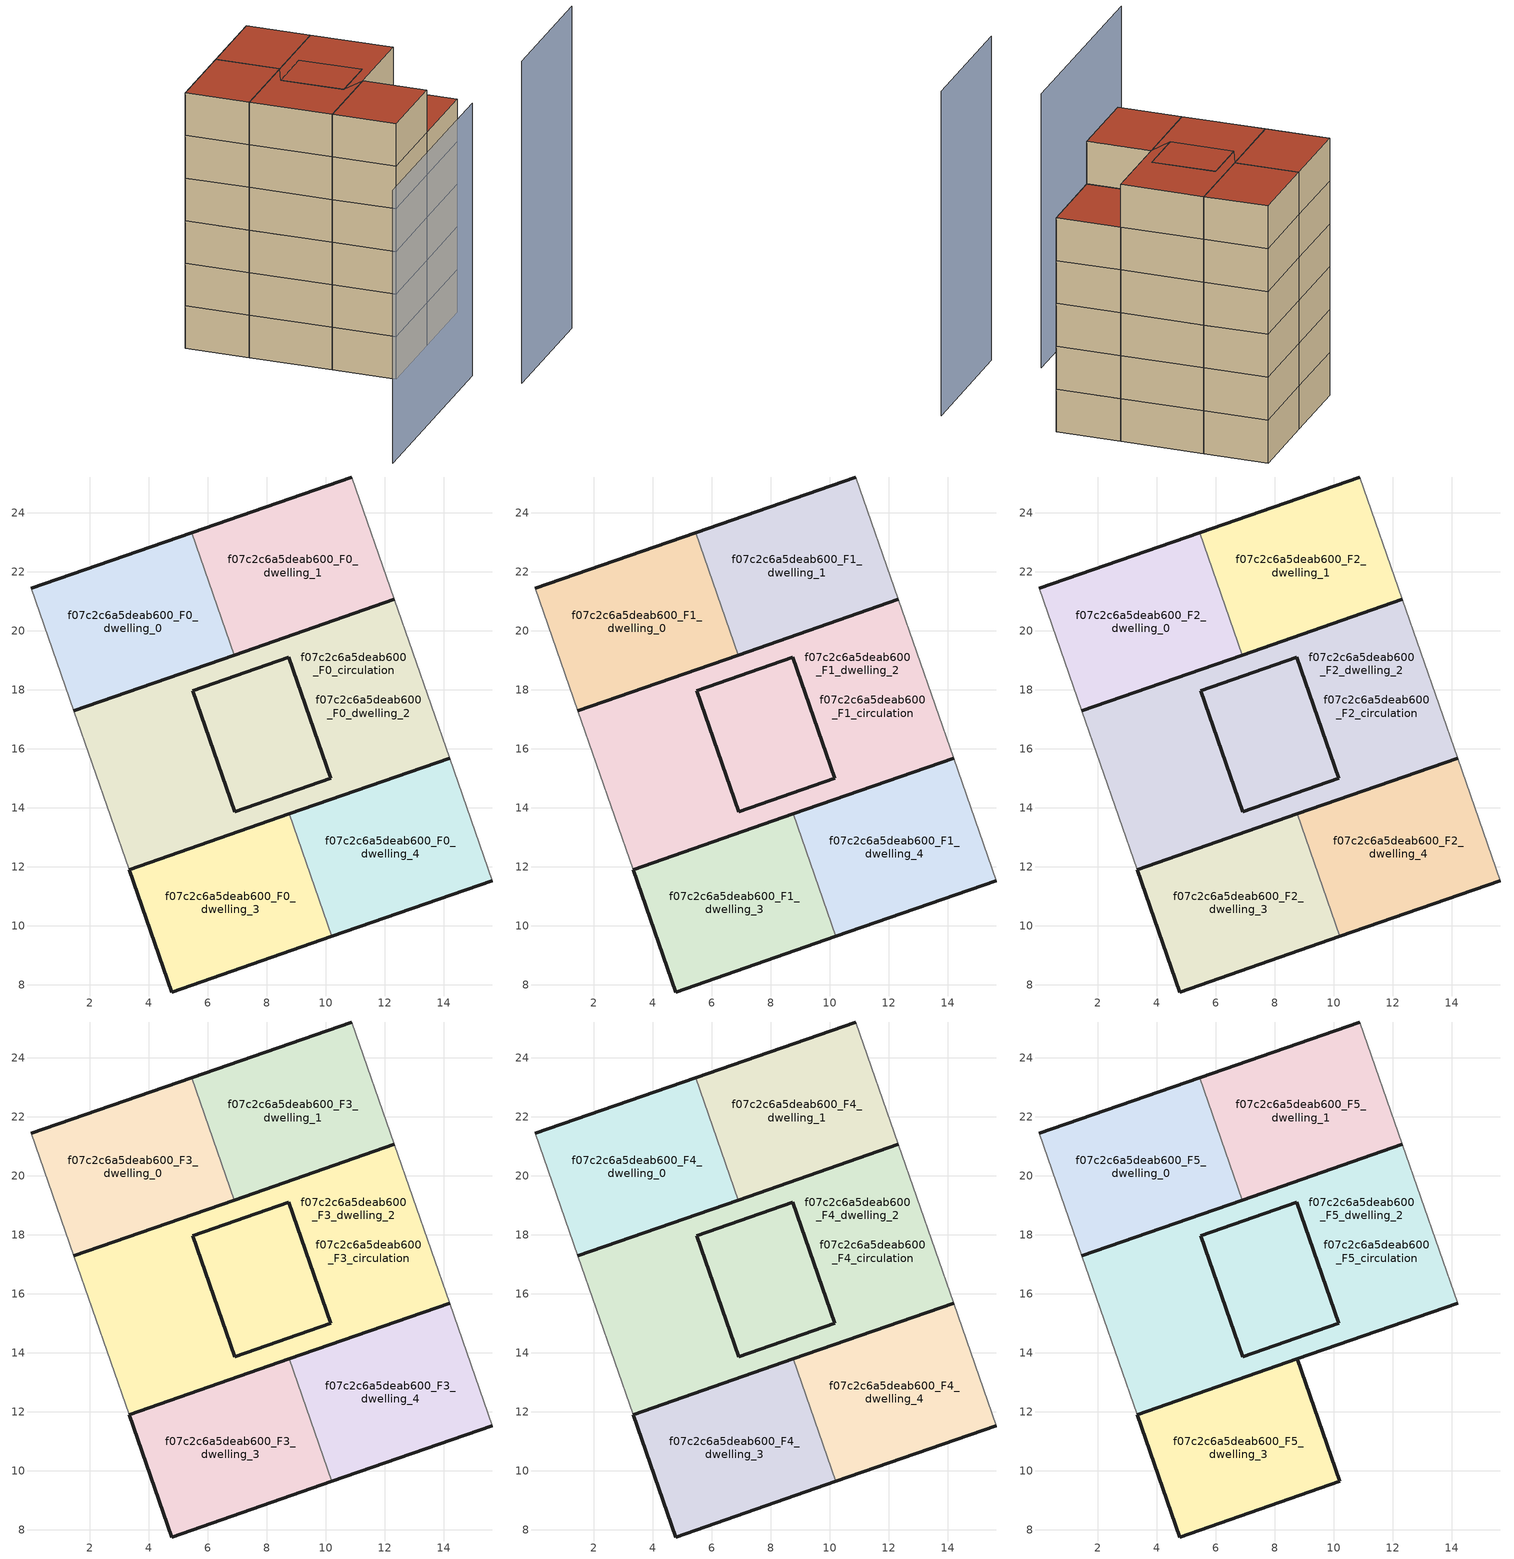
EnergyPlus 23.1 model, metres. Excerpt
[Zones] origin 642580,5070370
f07c2c6a5deab600_F0_dwelling_0
 floor ground (EU_floor_Construction): 5.45,23.32 6.9,19.17 1.47,17.29 0.03,21.44 z0
 wall outside (EU_wall_Construction): 1.47,17.29 6.9,19.17 / 5.45,23.32 0.03,21.44 z0:3
 wall adiabatic (EU_wall_Construction): 0.03,21.44 1.47,17.29 z0:3
 wall to f07c2c6a5deab600_F0_dwelling_1 (EU_wall_Construction): 6.9,19.17 5.45,23.32 z0:3
f07c2c6a5deab600_F0_dwelling_1
 floor ground (EU_floor_Construction): 10.88,25.21 12.32,21.06 6.9,19.17 5.45,23.32 z0
 wall outside (EU_wall_Construction): 10.88,25.21 5.45,23.32 / 6.9,19.17 12.32,21.06 z0:3
 wall adiabatic (EU_wall_Construction): 12.32,21.06 10.88,25.21 z0:3
f07c2c6a5deab600_F0_dwelling_2
 floor ground (EU_floor_Construction): 8.75,19.1 10.17,15 6.92,13.87 5.49,17.97 z0; 6.9,19.17 5.49,17.97 6.92,13.87 8.76,13.8 3.34,11.91 1.47,17.29 z0; 12.32,21.06 14.19,15.68 8.76,13.8 6.92,13.87 10.17,15 8.75,19.1 5.49,17.97 6.9,19.17 z0
 wall outside (EU_wall_Construction): 3.34,11.91 8.76,13.8 14.19,15.68 / 12.32,21.06 6.9,19.17 1.47,17.29 z0:3
 wall adiabatic (EU_wall_Construction): 1.47,17.29 3.34,11.91 / 14.19,15.68 12.32,21.06 z0:3
f07c2c6a5deab600_F0_dwelling_3
 floor ground (EU_floor_Construction): 8.76,13.8 10.21,9.65 4.78,7.76 3.34,11.91 z0
 wall outside (EU_wall_Construction): 8.76,13.8 3.34,11.91 4.78,7.76 10.21,9.65 z0:3
 wall to f07c2c6a5deab600_F0_dwelling_4 (EU_wall_Construction): 10.21,9.65 8.76,13.8 z0:3
f07c2c6a5deab600_F0_dwelling_4
 floor ground (EU_floor_Construction): 14.19,15.68 15.63,11.53 10.21,9.65 8.76,13.8 z0
 wall outside (EU_wall_Construction): 10.21,9.65 15.63,11.53 / 14.19,15.68 8.76,13.8 z0:3
 wall adiabatic (EU_wall_Construction): 15.63,11.53 14.19,15.68 z0:3
f07c2c6a5deab600_F0_circulation
 floor ground (EU_floor_Construction): 8.75,19.1 10.17,15 6.92,13.87 5.49,17.97 z0; 6.9,19.17 5.49,17.97 6.92,13.87 8.76,13.8 3.34,11.91 1.47,17.29 z0; 12.32,21.06 14.19,15.68 8.76,13.8 6.92,13.87 10.17,15 8.75,19.1 5.49,17.97 6.9,19.17 z0
 wall outside (EU_wall_Construction): 6.92,13.87 10.17,15 8.75,19.1 5.49,17.97 6.92,13.87 z0:3
f07c2c6a5deab600_F1_dwelling_0
 floor to f07c2c6a5deab600_F0_dwelling_0 (EU_floor_Construction): 5.45,23.32 6.9,19.17 1.47,17.29 0.03,21.44 z3
 wall outside (EU_wall_Construction): 1.47,17.29 6.9,19.17 / 5.45,23.32 0.03,21.44 z3:6
 wall adiabatic (EU_wall_Construction): 0.03,21.44 1.47,17.29 z3:6
 wall to f07c2c6a5deab600_F1_dwelling_1 (EU_wall_Construction): 6.9,19.17 5.45,23.32 z3:6
f07c2c6a5deab600_F1_dwelling_1
 floor to f07c2c6a5deab600_F0_dwelling_1 (EU_floor_Construction): 10.88,25.21 12.32,21.06 6.9,19.17 5.45,23.32 z3
 wall outside (EU_wall_Construction): 10.88,25.21 5.45,23.32 / 6.9,19.17 12.32,21.06 z3:6
 wall adiabatic (EU_wall_Construction): 12.32,21.06 10.88,25.21 z3:6
f07c2c6a5deab600_F1_dwelling_2
 floor outside (EU_floor_Construction): 6.9,19.17 5.49,17.97 6.92,13.87 8.76,13.8 3.34,11.91 1.47,17.29 z3; 12.32,21.06 14.19,15.68 8.76,13.8 6.92,13.87 10.17,15 8.75,19.1 5.49,17.97 6.9,19.17 z3; 8.75,19.1 10.17,15 6.92,13.87 5.49,17.97 z3
 wall outside (EU_wall_Construction): 3.34,11.91 8.76,13.8 14.19,15.68 / 12.32,21.06 6.9,19.17 1.47,17.29 z3:6
 wall adiabatic (EU_wall_Construction): 1.47,17.29 3.34,11.91 / 14.19,15.68 12.32,21.06 z3:6
f07c2c6a5deab600_F1_dwelling_3
 floor to f07c2c6a5deab600_F0_dwelling_3 (EU_floor_Construction): 8.76,13.8 10.21,9.65 4.78,7.76 3.34,11.91 z3
 wall outside (EU_wall_Construction): 8.76,13.8 3.34,11.91 4.78,7.76 10.21,9.65 z3:6
 wall to f07c2c6a5deab600_F1_dwelling_4 (EU_wall_Construction): 10.21,9.65 8.76,13.8 z3:6
f07c2c6a5deab600_F1_dwelling_4
 floor to f07c2c6a5deab600_F0_dwelling_4 (EU_floor_Construction): 14.19,15.68 15.63,11.53 10.21,9.65 8.76,13.8 z3
 wall outside (EU_wall_Construction): 10.21,9.65 15.63,11.53 / 14.19,15.68 8.76,13.8 z3:6
 wall adiabatic (EU_wall_Construction): 15.63,11.53 14.19,15.68 z3:6
f07c2c6a5deab600_F1_circulation
 floor to f07c2c6a5deab600_F0_circulation (EU_floor_Construction): 8.75,19.1 10.17,15 6.92,13.87 5.49,17.97 z3; 6.9,19.17 5.49,17.97 6.92,13.87 8.76,13.8 3.34,11.91 1.47,17.29 z3; 12.32,21.06 14.19,15.68 8.76,13.8 6.92,13.87 10.17,15 8.75,19.1 5.49,17.97 6.9,19.17 z3
 wall outside (EU_wall_Construction): 6.92,13.87 10.17,15 8.75,19.1 5.49,17.97 6.92,13.87 z3:6
f07c2c6a5deab600_F2_dwelling_0
 floor to f07c2c6a5deab600_F1_dwelling_0 (EU_floor_Construction): 5.45,23.32 6.9,19.17 1.47,17.29 0.03,21.44 z6
 wall outside (EU_wall_Construction): 1.47,17.29 6.9,19.17 / 5.45,23.32 0.03,21.44 z6:9
 wall adiabatic (EU_wall_Construction): 0.03,21.44 1.47,17.29 z6:9
 wall to f07c2c6a5deab600_F2_dwelling_1 (EU_wall_Construction): 6.9,19.17 5.45,23.32 z6:9
f07c2c6a5deab600_F2_dwelling_1
 floor to f07c2c6a5deab600_F1_dwelling_1 (EU_floor_Construction): 10.88,25.21 12.32,21.06 6.9,19.17 5.45,23.32 z6
 wall outside (EU_wall_Construction): 10.88,25.21 5.45,23.32 / 6.9,19.17 12.32,21.06 z6:9
 wall adiabatic (EU_wall_Construction): 12.32,21.06 10.88,25.21 z6:9
f07c2c6a5deab600_F2_dwelling_2
 floor outside (EU_floor_Construction): 6.9,19.17 5.49,17.97 6.92,13.87 8.76,13.8 3.34,11.91 1.47,17.29 z6; 12.32,21.06 14.19,15.68 8.76,13.8 6.92,13.87 10.17,15 8.75,19.1 5.49,17.97 6.9,19.17 z6; 8.75,19.1 10.17,15 6.92,13.87 5.49,17.97 z6
 wall outside (EU_wall_Construction): 3.34,11.91 8.76,13.8 14.19,15.68 / 12.32,21.06 6.9,19.17 1.47,17.29 z6:9
 wall adiabatic (EU_wall_Construction): 1.47,17.29 3.34,11.91 / 14.19,15.68 12.32,21.06 z6:9
f07c2c6a5deab600_F2_dwelling_3
 floor to f07c2c6a5deab600_F1_dwelling_3 (EU_floor_Construction): 8.76,13.8 10.21,9.65 4.78,7.76 3.34,11.91 z6
 wall outside (EU_wall_Construction): 8.76,13.8 3.34,11.91 4.78,7.76 10.21,9.65 z6:9
 wall to f07c2c6a5deab600_F2_dwelling_4 (EU_wall_Construction): 10.21,9.65 8.76,13.8 z6:9
f07c2c6a5deab600_F2_dwelling_4
 floor to f07c2c6a5deab600_F1_dwelling_4 (EU_floor_Construction): 14.19,15.68 15.63,11.53 10.21,9.65 8.76,13.8 z6
 wall outside (EU_wall_Construction): 10.21,9.65 15.63,11.53 / 14.19,15.68 8.76,13.8 z6:9
 wall adiabatic (EU_wall_Construction): 15.63,11.53 14.19,15.68 z6:9
f07c2c6a5deab600_F2_circulation
 floor to f07c2c6a5deab600_F1_circulation (EU_floor_Construction): 8.75,19.1 10.17,15 6.92,13.87 5.49,17.97 z6; 6.9,19.17 5.49,17.97 6.92,13.87 8.76,13.8 3.34,11.91 1.47,17.29 z6; 12.32,21.06 14.19,15.68 8.76,13.8 6.92,13.87 10.17,15 8.75,19.1 5.49,17.97 6.9,19.17 z6
 wall outside (EU_wall_Construction): 6.92,13.87 10.17,15 8.75,19.1 5.49,17.97 6.92,13.87 z6:9
f07c2c6a5deab600_F3_dwelling_0
 floor to f07c2c6a5deab600_F2_dwelling_0 (EU_floor_Construction): 5.45,23.32 6.9,19.17 1.47,17.29 0.03,21.44 z9
 wall outside (EU_wall_Construction): 1.47,17.29 6.9,19.17 / 5.45,23.32 0.03,21.44 z9:12
 wall adiabatic (EU_wall_Construction): 0.03,21.44 1.47,17.29 z9:12
 wall to f07c2c6a5deab600_F3_dwelling_1 (EU_wall_Construction): 6.9,19.17 5.45,23.32 z9:12
f07c2c6a5deab600_F3_dwelling_1
 floor to f07c2c6a5deab600_F2_dwelling_1 (EU_floor_Construction): 10.88,25.21 12.32,21.06 6.9,19.17 5.45,23.32 z9
 wall outside (EU_wall_Construction): 10.88,25.21 5.45,23.32 / 6.9,19.17 12.32,21.06 z9:12
 wall adiabatic (EU_wall_Construction): 12.32,21.06 10.88,25.21 z9:12
f07c2c6a5deab600_F3_dwelling_2
 floor outside (EU_floor_Construction): 6.9,19.17 5.49,17.97 6.92,13.87 8.76,13.8 3.34,11.91 1.47,17.29 z9; 12.32,21.06 14.19,15.68 8.76,13.8 6.92,13.87 10.17,15 8.75,19.1 5.49,17.97 6.9,19.17 z9; 8.75,19.1 10.17,15 6.92,13.87 5.49,17.97 z9
 wall outside (EU_wall_Construction): 3.34,11.91 8.76,13.8 14.19,15.68 / 12.32,21.06 6.9,19.17 1.47,17.29 z9:12
 wall adiabatic (EU_wall_Construction): 1.47,17.29 3.34,11.91 / 14.19,15.68 12.32,21.06 z9:12
f07c2c6a5deab600_F3_dwelling_3
 floor to f07c2c6a5deab600_F2_dwelling_3 (EU_floor_Construction): 8.76,13.8 10.21,9.65 4.78,7.76 3.34,11.91 z9
 wall outside (EU_wall_Construction): 8.76,13.8 3.34,11.91 4.78,7.76 10.21,9.65 z9:12
 wall to f07c2c6a5deab600_F3_dwelling_4 (EU_wall_Construction): 10.21,9.65 8.76,13.8 z9:12
f07c2c6a5deab600_F3_dwelling_4
 floor to f07c2c6a5deab600_F2_dwelling_4 (EU_floor_Construction): 14.19,15.68 15.63,11.53 10.21,9.65 8.76,13.8 z9
 wall outside (EU_wall_Construction): 10.21,9.65 15.63,11.53 / 14.19,15.68 8.76,13.8 z9:12
 wall adiabatic (EU_wall_Construction): 15.63,11.53 14.19,15.68 z9:12
f07c2c6a5deab600_F3_circulation
 floor to f07c2c6a5deab600_F2_circulation (EU_floor_Construction): 8.75,19.1 10.17,15 6.92,13.87 5.49,17.97 z9; 6.9,19.17 5.49,17.97 6.92,13.87 8.76,13.8 3.34,11.91 1.47,17.29 z9; 12.32,21.06 14.19,15.68 8.76,13.8 6.92,13.87 10.17,15 8.75,19.1 5.49,17.97 6.9,19.17 z9
 wall outside (EU_wall_Construction): 6.92,13.87 10.17,15 8.75,19.1 5.49,17.97 6.92,13.87 z9:12
f07c2c6a5deab600_F4_dwelling_0
 floor to f07c2c6a5deab600_F3_dwelling_0 (EU_floor_Construction): 5.45,23.32 6.9,19.17 1.47,17.29 0.03,21.44 z12
 wall outside (EU_wall_Construction): 1.47,17.29 6.9,19.17 / 5.45,23.32 0.03,21.44 z12:15
 wall adiabatic (EU_wall_Construction): 0.03,21.44 1.47,17.29 z12:15
 wall to f07c2c6a5deab600_F4_dwelling_1 (EU_wall_Construction): 6.9,19.17 5.45,23.32 z12:15
f07c2c6a5deab600_F4_dwelling_1
 floor to f07c2c6a5deab600_F3_dwelling_1 (EU_floor_Construction): 10.88,25.21 12.32,21.06 6.9,19.17 5.45,23.32 z12
 wall outside (EU_wall_Construction): 10.88,25.21 5.45,23.32 / 6.9,19.17 12.32,21.06 z12:15
 wall adiabatic (EU_wall_Construction): 12.32,21.06 10.88,25.21 z12:15
f07c2c6a5deab600_F4_dwelling_2
 floor outside (EU_floor_Construction): 6.9,19.17 5.49,17.97 6.92,13.87 8.76,13.8 3.34,11.91 1.47,17.29 z12; 12.32,21.06 14.19,15.68 8.76,13.8 6.92,13.87 10.17,15 8.75,19.1 5.49,17.97 6.9,19.17 z12; 8.75,19.1 10.17,15 6.92,13.87 5.49,17.97 z12
 wall outside (EU_wall_Construction): 3.34,11.91 8.76,13.8 14.19,15.68 / 12.32,21.06 6.9,19.17 1.47,17.29 z12:15
 wall adiabatic (EU_wall_Construction): 1.47,17.29 3.34,11.91 / 14.19,15.68 12.32,21.06 z12:15
f07c2c6a5deab600_F4_dwelling_3
 floor to f07c2c6a5deab600_F3_dwelling_3 (EU_floor_Construction): 8.76,13.8 10.21,9.65 4.78,7.76 3.34,11.91 z12
 wall outside (EU_wall_Construction): 8.76,13.8 3.34,11.91 4.78,7.76 10.21,9.65 z12:15
 wall to f07c2c6a5deab600_F4_dwelling_4 (EU_wall_Construction): 10.21,9.65 8.76,13.8 z12:15
f07c2c6a5deab600_F4_dwelling_4
 floor to f07c2c6a5deab600_F3_dwelling_4 (EU_floor_Construction): 14.19,15.68 15.63,11.53 10.21,9.65 8.76,13.8 z12
 wall outside (EU_wall_Construction): 10.21,9.65 15.63,11.53 / 14.19,15.68 8.76,13.8 z12:15
 wall adiabatic (EU_wall_Construction): 15.63,11.53 14.19,15.68 z12:15
 roof outside (EU_roof_Construction): 15.63,11.53 14.19,15.68 8.76,13.8 10.21,9.65 z15
f07c2c6a5deab600_F4_circulation
 floor to f07c2c6a5deab600_F3_circulation (EU_floor_Construction): 8.75,19.1 10.17,15 6.92,13.87 5.49,17.97 z12; 6.9,19.17 5.49,17.97 6.92,13.87 8.76,13.8 3.34,11.91 1.47,17.29 z12; 12.32,21.06 14.19,15.68 8.76,13.8 6.92,13.87 10.17,15 8.75,19.1 5.49,17.97 6.9,19.17 z12
 wall outside (EU_wall_Construction): 6.92,13.87 10.17,15 8.75,19.1 5.49,17.97 6.92,13.87 z12:15
f07c2c6a5deab600_F5_dwelling_0
 floor to f07c2c6a5deab600_F4_dwelling_0 (EU_floor_Construction): 5.45,23.32 6.9,19.17 1.47,17.29 0.03,21.44 z15
 wall outside (EU_wall_Construction): 1.47,17.29 6.9,19.17 / 5.45,23.32 0.03,21.44 z15:18
 wall adiabatic (EU_wall_Construction): 0.03,21.44 1.47,17.29 z15:18
 wall to f07c2c6a5deab600_F5_dwelling_1 (EU_wall_Construction): 6.9,19.17 5.45,23.32 z15:18
 roof outside (EU_roof_Construction): 6.9,19.17 5.45,23.32 0.03,21.44 1.47,17.29 z18
f07c2c6a5deab600_F5_dwelling_1
 floor to f07c2c6a5deab600_F4_dwelling_1 (EU_floor_Construction): 10.88,25.21 12.32,21.06 6.9,19.17 5.45,23.32 z15
 wall outside (EU_wall_Construction): 10.88,25.21 5.45,23.32 / 6.9,19.17 12.32,21.06 z15:18
 wall adiabatic (EU_wall_Construction): 12.32,21.06 10.88,25.21 z15:18
 roof outside (EU_roof_Construction): 12.32,21.06 10.88,25.21 5.45,23.32 6.9,19.17 z18
f07c2c6a5deab600_F5_dwelling_2
 floor outside (EU_floor_Construction): 6.9,19.17 5.49,17.97 6.92,13.87 8.76,13.8 3.34,11.91 1.47,17.29 z15; 12.32,21.06 14.19,15.68 8.76,13.8 6.92,13.87 10.17,15 8.75,19.1 5.49,17.97 6.9,19.17 z15; 8.75,19.1 10.17,15 6.92,13.87 5.49,17.97 z15
 wall outside (EU_wall_Construction): 3.34,11.91 8.76,13.8 14.19,15.68 / 12.32,21.06 6.9,19.17 1.47,17.29 z15:18
 wall adiabatic (EU_wall_Construction): 1.47,17.29 3.34,11.91 / 14.19,15.68 12.32,21.06 z15:18
 roof outside (EU_roof_Construction): 14.19,15.68 12.32,21.06 6.9,19.17 5.49,17.97 8.75,19.1 10.17,15 6.92,13.87 8.76,13.8 z18; 10.17,15 8.75,19.1 5.49,17.97 6.92,13.87 z18; 8.76,13.8 6.92,13.87 5.49,17.97 6.9,19.17 1.47,17.29 3.34,11.91 z18
f07c2c6a5deab600_F5_dwelling_3
 floor to f07c2c6a5deab600_F4_dwelling_3 (EU_floor_Construction): 8.76,13.8 10.21,9.65 4.78,7.76 3.34,11.91 z15
 wall outside (EU_wall_Construction): 4.78,7.76 10.21,9.65 8.76,13.8 3.34,11.91 4.78,7.76 z15:18
 roof outside (EU_roof_Construction): 10.21,9.65 8.76,13.8 3.34,11.91 4.78,7.76 z18
f07c2c6a5deab600_F5_circulation
 floor to f07c2c6a5deab600_F4_circulation (EU_floor_Construction): 8.75,19.1 10.17,15 6.92,13.87 5.49,17.97 z15; 6.9,19.17 5.49,17.97 6.92,13.87 8.76,13.8 3.34,11.91 1.47,17.29 z15; 12.32,21.06 14.19,15.68 8.76,13.8 6.92,13.87 10.17,15 8.75,19.1 5.49,17.97 6.9,19.17 z15
 wall outside (EU_wall_Construction): 6.92,13.87 10.17,15 8.75,19.1 5.49,17.97 6.92,13.87 z15:18
 roof outside (EU_roof_Construction): 14.19,15.68 12.32,21.06 6.9,19.17 5.49,17.97 8.75,19.1 10.17,15 6.92,13.87 8.76,13.8 z18; 10.17,15 8.75,19.1 5.49,17.97 6.92,13.87 z18; 8.76,13.8 6.92,13.87 5.49,17.97 6.9,19.17 1.47,17.29 3.34,11.91 z18
shading: -5.78,-0.57 8.31,4.33 z0:19.2; 9.41,1.07 18.28,4.18 z0:22.7
[Building]
EU S2 Campaign: North Axis=0; Terrain=City; Solar Distribution=FullExterior
[Site:Location]
Lyon-Bron: Latitude=45.75; Longitude=5; Time Zone=1; Elevation=198
[SizingPeriod:WeatherFileDays]
AnnualSizingPeriod: Begin Month=1; Begin Day of Month=1; End Month=12; End Day of Month=31; Day of Week for Start Day=Monday; Use Weather File Daylight Saving Period=No; Use Weather File Rain and Snow Indicators=No
[MATERIAL]
EU_InternalMass_Material: Roughness=MediumRough; Thickness=0.1; Conductivity=1; Density=1800; Specific Heat=900; Thermal Absorptance=0.9; Solar Absorptance=0.7; Visible Absorptance=0.7
[MATERIAL:NOMASS] Roughness=MediumRough; Thermal Absorptance=0.9; Solar Absorptance=0.7; Visible Absorptance=0.7
Name | Thermal Resistance
EU_wall_NoMass | 0.776494
EU_roof_NoMass | 0.486893
EU_floor_NoMass | 0.421597
[CONSTRUCTION]
EU_wall_Construction: EU_wall_NoMass
EU_roof_Construction: EU_roof_NoMass
EU_floor_Construction: EU_floor_NoMass
EU_InternalMass_Construction: EU_InternalMass_Material
[ZONE] Type=1; Multiplier=1; Ceiling Height=autocalculate; Floor Area=autocalculate; Part of Total Floor Area=Yes
Name | Volume
f07c2c6a5deab600_F0_dwelling_0; f07c2c6a5deab600_F0_dwelling_1; f07c2c6a5deab600_F1_dwelling_1; f07c2c6a5deab600_F2_dwelling_1; f07c2c6a5deab600_F3_dwelling_1; f07c2c6a5deab600_F4_dwelling_1; f07c2c6a5deab600_F5_dwelling_1; f07c2c6a5deab600_F0_dwelling_3 | 75.6738
f07c2c6a5deab600_F1_dwelling_0; f07c2c6a5deab600_F2_dwelling_0; f07c2c6a5deab600_F3_dwelling_0; f07c2c6a5deab600_F4_dwelling_0; f07c2c6a5deab600_F5_dwelling_0; f07c2c6a5deab600_F1_dwelling_3; f07c2c6a5deab600_F2_dwelling_3; f07c2c6a5deab600_F3_dwelling_3; f07c2c6a5deab600_F4_dwelling_3; f07c2c6a5deab600_F5_dwelling_3; f07c2c6a5deab600_F0_dwelling_4; f07c2c6a5deab600_F1_dwelling_4; f07c2c6a5deab600_F2_dwelling_4; f07c2c6a5deab600_F3_dwelling_4; f07c2c6a5deab600_F4_dwelling_4 | 75.6731
f07c2c6a5deab600_F0_dwelling_2; f07c2c6a5deab600_F1_dwelling_2; f07c2c6a5deab600_F2_dwelling_2; f07c2c6a5deab600_F3_dwelling_2; f07c2c6a5deab600_F4_dwelling_2; f07c2c6a5deab600_F5_dwelling_2; f07c2c6a5deab600_F0_circulation; f07c2c6a5deab600_F1_circulation; f07c2c6a5deab600_F2_circulation; f07c2c6a5deab600_F3_circulation; f07c2c6a5deab600_F4_circulation; f07c2c6a5deab600_F5_circulation | 196.251
[INTERNALMASS] Construction=EU_InternalMass_Construction
Name | Zone or ZoneList | Surface Area
f07c2c6a5deab600_F0_dwelling_0_EU_InternalMass | f07c2c6a5deab600_F0_dwelling_0 | 25.2245
f07c2c6a5deab600_F0_dwelling_1_EU_InternalMass | f07c2c6a5deab600_F0_dwelling_1 | 25.2245
f07c2c6a5deab600_F0_dwelling_2_EU_InternalMass | f07c2c6a5deab600_F0_dwelling_2 | 50.449
f07c2c6a5deab600_F0_dwelling_3_EU_InternalMass | f07c2c6a5deab600_F0_dwelling_3 | 25.2245
f07c2c6a5deab600_F0_dwelling_4_EU_InternalMass | f07c2c6a5deab600_F0_dwelling_4 | 25.2245
f07c2c6a5deab600_F1_dwelling_0_EU_InternalMass | f07c2c6a5deab600_F1_dwelling_0 | 25.2245
f07c2c6a5deab600_F1_dwelling_1_EU_InternalMass | f07c2c6a5deab600_F1_dwelling_1 | 25.2245
f07c2c6a5deab600_F1_dwelling_2_EU_InternalMass | f07c2c6a5deab600_F1_dwelling_2 | 50.449
f07c2c6a5deab600_F1_dwelling_3_EU_InternalMass | f07c2c6a5deab600_F1_dwelling_3 | 25.2245
f07c2c6a5deab600_F1_dwelling_4_EU_InternalMass | f07c2c6a5deab600_F1_dwelling_4 | 25.2245
f07c2c6a5deab600_F2_dwelling_0_EU_InternalMass | f07c2c6a5deab600_F2_dwelling_0 | 25.2245
f07c2c6a5deab600_F2_dwelling_1_EU_InternalMass | f07c2c6a5deab600_F2_dwelling_1 | 25.2245
f07c2c6a5deab600_F2_dwelling_2_EU_InternalMass | f07c2c6a5deab600_F2_dwelling_2 | 50.449
f07c2c6a5deab600_F2_dwelling_3_EU_InternalMass | f07c2c6a5deab600_F2_dwelling_3 | 25.2245
f07c2c6a5deab600_F2_dwelling_4_EU_InternalMass | f07c2c6a5deab600_F2_dwelling_4 | 25.2245
f07c2c6a5deab600_F3_dwelling_0_EU_InternalMass | f07c2c6a5deab600_F3_dwelling_0 | 25.2245
f07c2c6a5deab600_F3_dwelling_1_EU_InternalMass | f07c2c6a5deab600_F3_dwelling_1 | 25.2245
f07c2c6a5deab600_F3_dwelling_2_EU_InternalMass | f07c2c6a5deab600_F3_dwelling_2 | 50.449
f07c2c6a5deab600_F3_dwelling_3_EU_InternalMass | f07c2c6a5deab600_F3_dwelling_3 | 25.2245
f07c2c6a5deab600_F3_dwelling_4_EU_InternalMass | f07c2c6a5deab600_F3_dwelling_4 | 25.2245
f07c2c6a5deab600_F4_dwelling_0_EU_InternalMass | f07c2c6a5deab600_F4_dwelling_0 | 25.2245
f07c2c6a5deab600_F4_dwelling_1_EU_InternalMass | f07c2c6a5deab600_F4_dwelling_1 | 25.2245
f07c2c6a5deab600_F4_dwelling_2_EU_InternalMass | f07c2c6a5deab600_F4_dwelling_2 | 50.449
f07c2c6a5deab600_F4_dwelling_3_EU_InternalMass | f07c2c6a5deab600_F4_dwelling_3 | 25.2245
f07c2c6a5deab600_F4_dwelling_4_EU_InternalMass | f07c2c6a5deab600_F4_dwelling_4 | 25.2245
f07c2c6a5deab600_F5_dwelling_0_EU_InternalMass | f07c2c6a5deab600_F5_dwelling_0 | 37.8368
f07c2c6a5deab600_F5_dwelling_1_EU_InternalMass | f07c2c6a5deab600_F5_dwelling_1 | 37.8368
f07c2c6a5deab600_F5_dwelling_2_EU_InternalMass | f07c2c6a5deab600_F5_dwelling_2 | 37.8368
f07c2c6a5deab600_F5_dwelling_3_EU_InternalMass | f07c2c6a5deab600_F5_dwelling_3 | 37.8368
[OTHEREQUIPMENT] Fuel Type=Electricity; Design Level Calculation Method=Watts/Area; Power per Zone Floor Area=1; Fraction Latent=0; Fraction Radiant=0; Fraction Lost=0; Carbon Dioxide Generation Rate=0; EndUse Subcategory=EU_Step8_InternalGains
Name | Zone or ZoneList or Space or SpaceList | Schedule
EU_Step8_InternalGain_f07c2c6a5deab600_F0_dwelling_0_f000 | f07c2c6a5deab600_F0_dwelling_0 | EU_Step8_GainSchedule_f07c2c6a5deab600_F0_dwelling_0_f000
EU_Step8_InternalGain_f07c2c6a5deab600_F0_dwelling_1_f000 | f07c2c6a5deab600_F0_dwelling_1 | EU_Step8_GainSchedule_f07c2c6a5deab600_F0_dwelling_1_f000
EU_Step8_InternalGain_f07c2c6a5deab600_F0_dwelling_2_f000 | f07c2c6a5deab600_F0_dwelling_2 | EU_Step8_GainSchedule_f07c2c6a5deab600_F0_dwelling_2_f000
EU_Step8_InternalGain_f07c2c6a5deab600_F0_dwelling_3_f000 | f07c2c6a5deab600_F0_dwelling_3 | EU_Step8_GainSchedule_f07c2c6a5deab600_F0_dwelling_3_f000
EU_Step8_InternalGain_f07c2c6a5deab600_F0_dwelling_4_f000 | f07c2c6a5deab600_F0_dwelling_4 | EU_Step8_GainSchedule_f07c2c6a5deab600_F0_dwelling_4_f000
EU_Step8_InternalGain_f07c2c6a5deab600_F1_dwelling_0_f000 | f07c2c6a5deab600_F1_dwelling_0 | EU_Step8_GainSchedule_f07c2c6a5deab600_F1_dwelling_0_f000
EU_Step8_InternalGain_f07c2c6a5deab600_F1_dwelling_1_f000 | f07c2c6a5deab600_F1_dwelling_1 | EU_Step8_GainSchedule_f07c2c6a5deab600_F1_dwelling_1_f000
EU_Step8_InternalGain_f07c2c6a5deab600_F1_dwelling_2_f000 | f07c2c6a5deab600_F1_dwelling_2 | EU_Step8_GainSchedule_f07c2c6a5deab600_F1_dwelling_2_f000
EU_Step8_InternalGain_f07c2c6a5deab600_F1_dwelling_3_f000 | f07c2c6a5deab600_F1_dwelling_3 | EU_Step8_GainSchedule_f07c2c6a5deab600_F1_dwelling_3_f000
EU_Step8_InternalGain_f07c2c6a5deab600_F1_dwelling_4_f000 | f07c2c6a5deab600_F1_dwelling_4 | EU_Step8_GainSchedule_f07c2c6a5deab600_F1_dwelling_4_f000
EU_Step8_InternalGain_f07c2c6a5deab600_F2_dwelling_0_f000 | f07c2c6a5deab600_F2_dwelling_0 | EU_Step8_GainSchedule_f07c2c6a5deab600_F2_dwelling_0_f000
EU_Step8_InternalGain_f07c2c6a5deab600_F2_dwelling_1_f000 | f07c2c6a5deab600_F2_dwelling_1 | EU_Step8_GainSchedule_f07c2c6a5deab600_F2_dwelling_1_f000
EU_Step8_InternalGain_f07c2c6a5deab600_F2_dwelling_2_f000 | f07c2c6a5deab600_F2_dwelling_2 | EU_Step8_GainSchedule_f07c2c6a5deab600_F2_dwelling_2_f000
EU_Step8_InternalGain_f07c2c6a5deab600_F2_dwelling_3_f000 | f07c2c6a5deab600_F2_dwelling_3 | EU_Step8_GainSchedule_f07c2c6a5deab600_F2_dwelling_3_f000
EU_Step8_InternalGain_f07c2c6a5deab600_F2_dwelling_4_f000 | f07c2c6a5deab600_F2_dwelling_4 | EU_Step8_GainSchedule_f07c2c6a5deab600_F2_dwelling_4_f000
EU_Step8_InternalGain_f07c2c6a5deab600_F3_dwelling_0_f000 | f07c2c6a5deab600_F3_dwelling_0 | EU_Step8_GainSchedule_f07c2c6a5deab600_F3_dwelling_0_f000
EU_Step8_InternalGain_f07c2c6a5deab600_F3_dwelling_1_f000 | f07c2c6a5deab600_F3_dwelling_1 | EU_Step8_GainSchedule_f07c2c6a5deab600_F3_dwelling_1_f000
EU_Step8_InternalGain_f07c2c6a5deab600_F3_dwelling_2_f000 | f07c2c6a5deab600_F3_dwelling_2 | EU_Step8_GainSchedule_f07c2c6a5deab600_F3_dwelling_2_f000
EU_Step8_InternalGain_f07c2c6a5deab600_F3_dwelling_3_f000 | f07c2c6a5deab600_F3_dwelling_3 | EU_Step8_GainSchedule_f07c2c6a5deab600_F3_dwelling_3_f000
EU_Step8_InternalGain_f07c2c6a5deab600_F3_dwelling_4_f000 | f07c2c6a5deab600_F3_dwelling_4 | EU_Step8_GainSchedule_f07c2c6a5deab600_F3_dwelling_4_f000
EU_Step8_InternalGain_f07c2c6a5deab600_F4_dwelling_0_f000 | f07c2c6a5deab600_F4_dwelling_0 | EU_Step8_GainSchedule_f07c2c6a5deab600_F4_dwelling_0_f000
EU_Step8_InternalGain_f07c2c6a5deab600_F4_dwelling_1_f000 | f07c2c6a5deab600_F4_dwelling_1 | EU_Step8_GainSchedule_f07c2c6a5deab600_F4_dwelling_1_f000
EU_Step8_InternalGain_f07c2c6a5deab600_F4_dwelling_2_f000 | f07c2c6a5deab600_F4_dwelling_2 | EU_Step8_GainSchedule_f07c2c6a5deab600_F4_dwelling_2_f000
EU_Step8_InternalGain_f07c2c6a5deab600_F4_dwelling_3_f000 | f07c2c6a5deab600_F4_dwelling_3 | EU_Step8_GainSchedule_f07c2c6a5deab600_F4_dwelling_3_f000
EU_Step8_InternalGain_f07c2c6a5deab600_F4_dwelling_4_f000 | f07c2c6a5deab600_F4_dwelling_4 | EU_Step8_GainSchedule_f07c2c6a5deab600_F4_dwelling_4_f000
EU_Step8_InternalGain_f07c2c6a5deab600_F5_dwelling_0_f000 | f07c2c6a5deab600_F5_dwelling_0 | EU_Step8_GainSchedule_f07c2c6a5deab600_F5_dwelling_0_f000
EU_Step8_InternalGain_f07c2c6a5deab600_F5_dwelling_1_f000 | f07c2c6a5deab600_F5_dwelling_1 | EU_Step8_GainSchedule_f07c2c6a5deab600_F5_dwelling_1_f000
EU_Step8_InternalGain_f07c2c6a5deab600_F5_dwelling_2_f000 | f07c2c6a5deab600_F5_dwelling_2 | EU_Step8_GainSchedule_f07c2c6a5deab600_F5_dwelling_2_f000
EU_Step8_InternalGain_f07c2c6a5deab600_F5_dwelling_3_f000 | f07c2c6a5deab600_F5_dwelling_3 | EU_Step8_GainSchedule_f07c2c6a5deab600_F5_dwelling_3_f000
[ZONEINFILTRATION:DESIGNFLOWRATE] Schedule=EU_AlwaysOn; Design Flow Rate Calculation Method=Flow/Area; Flow Rate per Floor Area=0.0005; Constant Term Coefficient=1; Temperature Term Coefficient=0; Velocity Term Coefficient=0; Velocity Squared Term Coefficient=0
Name | Zone or ZoneList or Space or SpaceList
EU_Circulation_Infiltration_f07c2c6a5deab600_F0_circulation | f07c2c6a5deab600_F0_circulation
EU_Circulation_Infiltration_f07c2c6a5deab600_F1_circulation | f07c2c6a5deab600_F1_circulation
EU_Circulation_Infiltration_f07c2c6a5deab600_F2_circulation | f07c2c6a5deab600_F2_circulation
EU_Circulation_Infiltration_f07c2c6a5deab600_F3_circulation | f07c2c6a5deab600_F3_circulation
EU_Circulation_Infiltration_f07c2c6a5deab600_F4_circulation | f07c2c6a5deab600_F4_circulation
EU_Circulation_Infiltration_f07c2c6a5deab600_F5_circulation | f07c2c6a5deab600_F5_circulation
[ZONEVENTILATION:DESIGNFLOWRATE] Schedule=EU_AlwaysOn; Design Flow Rate Calculation Method=AirChanges/Hour; Air Changes per Hour=0.693814; Ventilation Type=Natural; Fan Pressure Rise=0; Fan Total Efficiency=1; Constant Term Coefficient=1; Temperature Term Coefficient=0; Velocity Term Coefficient=0; Velocity Squared Term Coefficient=0; Minimum Indoor Temperature=-100; Maximum Indoor Temperature=100; Delta Temperature=-100; Minimum Outdoor Temperature=-100; Maximum Outdoor Temperature=100; Maximum Wind Speed=40
Name | Zone or ZoneList or Space or SpaceList
EU_ConstantAir_f07c2c6a5deab600_F0_dwelling_0 | f07c2c6a5deab600_F0_dwelling_0
EU_ConstantAir_f07c2c6a5deab600_F0_dwelling_1 | f07c2c6a5deab600_F0_dwelling_1
EU_ConstantAir_f07c2c6a5deab600_F0_dwelling_2 | f07c2c6a5deab600_F0_dwelling_2
EU_ConstantAir_f07c2c6a5deab600_F0_dwelling_3 | f07c2c6a5deab600_F0_dwelling_3
EU_ConstantAir_f07c2c6a5deab600_F0_dwelling_4 | f07c2c6a5deab600_F0_dwelling_4
EU_ConstantAir_f07c2c6a5deab600_F1_dwelling_0 | f07c2c6a5deab600_F1_dwelling_0
EU_ConstantAir_f07c2c6a5deab600_F1_dwelling_1 | f07c2c6a5deab600_F1_dwelling_1
EU_ConstantAir_f07c2c6a5deab600_F1_dwelling_2 | f07c2c6a5deab600_F1_dwelling_2
EU_ConstantAir_f07c2c6a5deab600_F1_dwelling_3 | f07c2c6a5deab600_F1_dwelling_3
EU_ConstantAir_f07c2c6a5deab600_F1_dwelling_4 | f07c2c6a5deab600_F1_dwelling_4
EU_ConstantAir_f07c2c6a5deab600_F2_dwelling_0 | f07c2c6a5deab600_F2_dwelling_0
EU_ConstantAir_f07c2c6a5deab600_F2_dwelling_1 | f07c2c6a5deab600_F2_dwelling_1
EU_ConstantAir_f07c2c6a5deab600_F2_dwelling_2 | f07c2c6a5deab600_F2_dwelling_2
EU_ConstantAir_f07c2c6a5deab600_F2_dwelling_3 | f07c2c6a5deab600_F2_dwelling_3
EU_ConstantAir_f07c2c6a5deab600_F2_dwelling_4 | f07c2c6a5deab600_F2_dwelling_4
EU_ConstantAir_f07c2c6a5deab600_F3_dwelling_0 | f07c2c6a5deab600_F3_dwelling_0
EU_ConstantAir_f07c2c6a5deab600_F3_dwelling_1 | f07c2c6a5deab600_F3_dwelling_1
EU_ConstantAir_f07c2c6a5deab600_F3_dwelling_2 | f07c2c6a5deab600_F3_dwelling_2
EU_ConstantAir_f07c2c6a5deab600_F3_dwelling_3 | f07c2c6a5deab600_F3_dwelling_3
EU_ConstantAir_f07c2c6a5deab600_F3_dwelling_4 | f07c2c6a5deab600_F3_dwelling_4
EU_ConstantAir_f07c2c6a5deab600_F4_dwelling_0 | f07c2c6a5deab600_F4_dwelling_0
EU_ConstantAir_f07c2c6a5deab600_F4_dwelling_1 | f07c2c6a5deab600_F4_dwelling_1
EU_ConstantAir_f07c2c6a5deab600_F4_dwelling_2 | f07c2c6a5deab600_F4_dwelling_2
EU_ConstantAir_f07c2c6a5deab600_F4_dwelling_3 | f07c2c6a5deab600_F4_dwelling_3
EU_ConstantAir_f07c2c6a5deab600_F4_dwelling_4 | f07c2c6a5deab600_F4_dwelling_4
EU_ConstantAir_f07c2c6a5deab600_F5_dwelling_0 | f07c2c6a5deab600_F5_dwelling_0
EU_ConstantAir_f07c2c6a5deab600_F5_dwelling_1 | f07c2c6a5deab600_F5_dwelling_1
EU_ConstantAir_f07c2c6a5deab600_F5_dwelling_2 | f07c2c6a5deab600_F5_dwelling_2
EU_ConstantAir_f07c2c6a5deab600_F5_dwelling_3 | f07c2c6a5deab600_F5_dwelling_3
[HVACTEMPLATE:THERMOSTAT] Constant Heating Setpoint=20; Constant Cooling Setpoint=50
EU_HeatOnly_f07c2c6a5deab600_F0_dwelling_0; EU_HeatOnly_f07c2c6a5deab600_F0_dwelling_1; EU_HeatOnly_f07c2c6a5deab600_F0_dwelling_2; EU_HeatOnly_f07c2c6a5deab600_F0_dwelling_3; EU_HeatOnly_f07c2c6a5deab600_F0_dwelling_4; EU_HeatOnly_f07c2c6a5deab600_F1_dwelling_0; EU_HeatOnly_f07c2c6a5deab600_F1_dwelling_1; EU_HeatOnly_f07c2c6a5deab600_F1_dwelling_2; EU_HeatOnly_f07c2c6a5deab600_F1_dwelling_3; EU_HeatOnly_f07c2c6a5deab600_F1_dwelling_4; EU_HeatOnly_f07c2c6a5deab600_F2_dwelling_0; EU_HeatOnly_f07c2c6a5deab600_F2_dwelling_1; EU_HeatOnly_f07c2c6a5deab600_F2_dwelling_2; EU_HeatOnly_f07c2c6a5deab600_F2_dwelling_3; EU_HeatOnly_f07c2c6a5deab600_F2_dwelling_4; EU_HeatOnly_f07c2c6a5deab600_F3_dwelling_0; EU_HeatOnly_f07c2c6a5deab600_F3_dwelling_1; EU_HeatOnly_f07c2c6a5deab600_F3_dwelling_2; EU_HeatOnly_f07c2c6a5deab600_F3_dwelling_3; EU_HeatOnly_f07c2c6a5deab600_F3_dwelling_4; EU_HeatOnly_f07c2c6a5deab600_F4_dwelling_0; EU_HeatOnly_f07c2c6a5deab600_F4_dwelling_1; EU_HeatOnly_f07c2c6a5deab600_F4_dwelling_2; EU_HeatOnly_f07c2c6a5deab600_F4_dwelling_3; EU_HeatOnly_f07c2c6a5deab600_F4_dwelling_4; EU_HeatOnly_f07c2c6a5deab600_F5_dwelling_0; EU_HeatOnly_f07c2c6a5deab600_F5_dwelling_1; EU_HeatOnly_f07c2c6a5deab600_F5_dwelling_2; EU_HeatOnly_f07c2c6a5deab600_F5_dwelling_3
[HVACTEMPLATE:ZONE:IDEALLOADSAIRSYSTEM] System Availability Schedule=EU_AlwaysOn; Maximum Heating Supply Air Temperature=50; Minimum Cooling Supply Air Temperature=13; Maximum Heating Supply Air Humidity Ratio=0.0156; Minimum Cooling Supply Air Humidity Ratio=0.0077; Heating Limit=NoLimit; Cooling Limit=NoLimit; Heating Availability Schedule=EU_AlwaysOn; Cooling Availability Schedule=EU_CoolingOff; Dehumidification Control Type=ConstantSensibleHeatRatio; Cooling Sensible Heat Ratio=0.7; Dehumidification Setpoint=60; Humidification Control Type=None; Humidification Setpoint=30; Outdoor Air Method=None; Outdoor Air Flow Rate per Person=0.00944; Outdoor Air Flow Rate per Zone Floor Area=0; Outdoor Air Flow Rate per Zone=0; Demand Controlled Ventilation Type=None; Outdoor Air Economizer Type=NoEconomizer; Heat Recovery Type=None; Sensible Heat Recovery Effectiveness=0.7; Latent Heat Recovery Effectiveness=0.65
Name | Template Thermostat
f07c2c6a5deab600_F0_dwelling_0 | EU_HeatOnly_f07c2c6a5deab600_F0_dwelling_0
f07c2c6a5deab600_F0_dwelling_1 | EU_HeatOnly_f07c2c6a5deab600_F0_dwelling_1
f07c2c6a5deab600_F0_dwelling_2 | EU_HeatOnly_f07c2c6a5deab600_F0_dwelling_2
f07c2c6a5deab600_F0_dwelling_3 | EU_HeatOnly_f07c2c6a5deab600_F0_dwelling_3
f07c2c6a5deab600_F0_dwelling_4 | EU_HeatOnly_f07c2c6a5deab600_F0_dwelling_4
f07c2c6a5deab600_F1_dwelling_0 | EU_HeatOnly_f07c2c6a5deab600_F1_dwelling_0
f07c2c6a5deab600_F1_dwelling_1 | EU_HeatOnly_f07c2c6a5deab600_F1_dwelling_1
f07c2c6a5deab600_F1_dwelling_2 | EU_HeatOnly_f07c2c6a5deab600_F1_dwelling_2
f07c2c6a5deab600_F1_dwelling_3 | EU_HeatOnly_f07c2c6a5deab600_F1_dwelling_3
f07c2c6a5deab600_F1_dwelling_4 | EU_HeatOnly_f07c2c6a5deab600_F1_dwelling_4
f07c2c6a5deab600_F2_dwelling_0 | EU_HeatOnly_f07c2c6a5deab600_F2_dwelling_0
f07c2c6a5deab600_F2_dwelling_1 | EU_HeatOnly_f07c2c6a5deab600_F2_dwelling_1
f07c2c6a5deab600_F2_dwelling_2 | EU_HeatOnly_f07c2c6a5deab600_F2_dwelling_2
f07c2c6a5deab600_F2_dwelling_3 | EU_HeatOnly_f07c2c6a5deab600_F2_dwelling_3
f07c2c6a5deab600_F2_dwelling_4 | EU_HeatOnly_f07c2c6a5deab600_F2_dwelling_4
f07c2c6a5deab600_F3_dwelling_0 | EU_HeatOnly_f07c2c6a5deab600_F3_dwelling_0
f07c2c6a5deab600_F3_dwelling_1 | EU_HeatOnly_f07c2c6a5deab600_F3_dwelling_1
f07c2c6a5deab600_F3_dwelling_2 | EU_HeatOnly_f07c2c6a5deab600_F3_dwelling_2
f07c2c6a5deab600_F3_dwelling_3 | EU_HeatOnly_f07c2c6a5deab600_F3_dwelling_3
f07c2c6a5deab600_F3_dwelling_4 | EU_HeatOnly_f07c2c6a5deab600_F3_dwelling_4
f07c2c6a5deab600_F4_dwelling_0 | EU_HeatOnly_f07c2c6a5deab600_F4_dwelling_0
f07c2c6a5deab600_F4_dwelling_1 | EU_HeatOnly_f07c2c6a5deab600_F4_dwelling_1
f07c2c6a5deab600_F4_dwelling_2 | EU_HeatOnly_f07c2c6a5deab600_F4_dwelling_2
f07c2c6a5deab600_F4_dwelling_3 | EU_HeatOnly_f07c2c6a5deab600_F4_dwelling_3
f07c2c6a5deab600_F4_dwelling_4 | EU_HeatOnly_f07c2c6a5deab600_F4_dwelling_4
f07c2c6a5deab600_F5_dwelling_0 | EU_HeatOnly_f07c2c6a5deab600_F5_dwelling_0
f07c2c6a5deab600_F5_dwelling_1 | EU_HeatOnly_f07c2c6a5deab600_F5_dwelling_1
f07c2c6a5deab600_F5_dwelling_2 | EU_HeatOnly_f07c2c6a5deab600_F5_dwelling_2
f07c2c6a5deab600_F5_dwelling_3 | EU_HeatOnly_f07c2c6a5deab600_F5_dwelling_3
[SIZING:ZONE] Zone Cooling Design Supply Air Temperature Input Method=SupplyAirTemperature; Zone Cooling Design Supply Air Temperature=13; Zone Heating Design Supply Air Temperature Input Method=SupplyAirTemperature; Zone Heating Design Supply Air Temperature=50; Zone Cooling Design Supply Air Humidity Ratio=0.008; Zone Heating Design Supply Air Humidity Ratio=0.008; Cooling Design Air Flow Method=DesignDay; Cooling Design Air Flow Rate=0; Cooling Minimum Air Flow per Zone Floor Area=0.000762; Cooling Minimum Air Flow=0; Cooling Minimum Air Flow Fraction=0.2; Heating Design Air Flow Method=DesignDay; Heating Design Air Flow Rate=0; Heating Maximum Air Flow per Zone Floor Area=0.002032; Heating Maximum Air Flow=0.141576; Heating Maximum Air Flow Fraction=0.3; Account for Dedicated Outdoor Air System=No; Dedicated Outdoor Air System Control Strategy=NeutralSupplyAir; Dedicated Outdoor Air Low Setpoint Temperature for Design=autosize; Dedicated Outdoor Air High Setpoint Temperature for Design=autosize; Zone Load Sizing Method=Sensible Load Only No Latent Load; Zone Latent Cooling Design Supply Air Humidity Ratio Input Method=HumidityRatioDifference; Zone Cooling Design Supply Air Humidity Ratio Difference=0.005; Zone Latent Heating Design Supply Air Humidity Ratio Input Method=HumidityRatioDifference; Zone Humidification Design Supply Air Humidity Ratio Difference=0.005
f07c2c6a5deab600_F0_dwelling_0; f07c2c6a5deab600_F0_dwelling_1; f07c2c6a5deab600_F0_dwelling_2; f07c2c6a5deab600_F0_dwelling_3; f07c2c6a5deab600_F0_dwelling_4; f07c2c6a5deab600_F1_dwelling_0; f07c2c6a5deab600_F1_dwelling_1; f07c2c6a5deab600_F1_dwelling_2; f07c2c6a5deab600_F1_dwelling_3; f07c2c6a5deab600_F1_dwelling_4; f07c2c6a5deab600_F2_dwelling_0; f07c2c6a5deab600_F2_dwelling_1; f07c2c6a5deab600_F2_dwelling_2; f07c2c6a5deab600_F2_dwelling_3; f07c2c6a5deab600_F2_dwelling_4; f07c2c6a5deab600_F3_dwelling_0; f07c2c6a5deab600_F3_dwelling_1; f07c2c6a5deab600_F3_dwelling_2; f07c2c6a5deab600_F3_dwelling_3; f07c2c6a5deab600_F3_dwelling_4; f07c2c6a5deab600_F4_dwelling_0; f07c2c6a5deab600_F4_dwelling_1; f07c2c6a5deab600_F4_dwelling_2; f07c2c6a5deab600_F4_dwelling_3; f07c2c6a5deab600_F4_dwelling_4; f07c2c6a5deab600_F5_dwelling_0; f07c2c6a5deab600_F5_dwelling_1; f07c2c6a5deab600_F5_dwelling_2; f07c2c6a5deab600_F5_dwelling_3
[SCHEDULE:CONSTANT]
Name | Hourly Value
EU_AlwaysOn | 1
EU_CoolingOff | 0
[SCHEDULE:FILE] Column Number=1; Rows to Skip at Top=0; Number of Hours of Data=8760; Column Separator=Comma; Interpolate to Timestep=No; Minutes per Item=60; Adjust Schedule for Daylight Savings=Yes
Name | File
EU_Step8_GainSchedule_f07c2c6a5deab600_F0_dwelling_0_f000 | ../../schedules/f07c2c6a5deab600/f07c2c6a5deab600_F0_dwelling_0_f000_gain.csv
EU_Step8_GainSchedule_f07c2c6a5deab600_F0_dwelling_1_f000 | ../../schedules/f07c2c6a5deab600/f07c2c6a5deab600_F0_dwelling_1_f000_gain.csv
EU_Step8_GainSchedule_f07c2c6a5deab600_F0_dwelling_2_f000 | ../../schedules/f07c2c6a5deab600/f07c2c6a5deab600_F0_dwelling_2_f000_gain.csv
EU_Step8_GainSchedule_f07c2c6a5deab600_F0_dwelling_3_f000 | ../../schedules/f07c2c6a5deab600/f07c2c6a5deab600_F0_dwelling_3_f000_gain.csv
EU_Step8_GainSchedule_f07c2c6a5deab600_F0_dwelling_4_f000 | ../../schedules/f07c2c6a5deab600/f07c2c6a5deab600_F0_dwelling_4_f000_gain.csv
EU_Step8_GainSchedule_f07c2c6a5deab600_F1_dwelling_0_f000 | ../../schedules/f07c2c6a5deab600/f07c2c6a5deab600_F1_dwelling_0_f000_gain.csv
EU_Step8_GainSchedule_f07c2c6a5deab600_F1_dwelling_1_f000 | ../../schedules/f07c2c6a5deab600/f07c2c6a5deab600_F1_dwelling_1_f000_gain.csv
EU_Step8_GainSchedule_f07c2c6a5deab600_F1_dwelling_2_f000 | ../../schedules/f07c2c6a5deab600/f07c2c6a5deab600_F1_dwelling_2_f000_gain.csv
EU_Step8_GainSchedule_f07c2c6a5deab600_F1_dwelling_3_f000 | ../../schedules/f07c2c6a5deab600/f07c2c6a5deab600_F1_dwelling_3_f000_gain.csv
EU_Step8_GainSchedule_f07c2c6a5deab600_F1_dwelling_4_f000 | ../../schedules/f07c2c6a5deab600/f07c2c6a5deab600_F1_dwelling_4_f000_gain.csv
EU_Step8_GainSchedule_f07c2c6a5deab600_F2_dwelling_0_f000 | ../../schedules/f07c2c6a5deab600/f07c2c6a5deab600_F2_dwelling_0_f000_gain.csv
EU_Step8_GainSchedule_f07c2c6a5deab600_F2_dwelling_1_f000 | ../../schedules/f07c2c6a5deab600/f07c2c6a5deab600_F2_dwelling_1_f000_gain.csv
EU_Step8_GainSchedule_f07c2c6a5deab600_F2_dwelling_2_f000 | ../../schedules/f07c2c6a5deab600/f07c2c6a5deab600_F2_dwelling_2_f000_gain.csv
EU_Step8_GainSchedule_f07c2c6a5deab600_F2_dwelling_3_f000 | ../../schedules/f07c2c6a5deab600/f07c2c6a5deab600_F2_dwelling_3_f000_gain.csv
EU_Step8_GainSchedule_f07c2c6a5deab600_F2_dwelling_4_f000 | ../../schedules/f07c2c6a5deab600/f07c2c6a5deab600_F2_dwelling_4_f000_gain.csv
EU_Step8_GainSchedule_f07c2c6a5deab600_F3_dwelling_0_f000 | ../../schedules/f07c2c6a5deab600/f07c2c6a5deab600_F3_dwelling_0_f000_gain.csv
EU_Step8_GainSchedule_f07c2c6a5deab600_F3_dwelling_1_f000 | ../../schedules/f07c2c6a5deab600/f07c2c6a5deab600_F3_dwelling_1_f000_gain.csv
EU_Step8_GainSchedule_f07c2c6a5deab600_F3_dwelling_2_f000 | ../../schedules/f07c2c6a5deab600/f07c2c6a5deab600_F3_dwelling_2_f000_gain.csv
EU_Step8_GainSchedule_f07c2c6a5deab600_F3_dwelling_3_f000 | ../../schedules/f07c2c6a5deab600/f07c2c6a5deab600_F3_dwelling_3_f000_gain.csv
EU_Step8_GainSchedule_f07c2c6a5deab600_F3_dwelling_4_f000 | ../../schedules/f07c2c6a5deab600/f07c2c6a5deab600_F3_dwelling_4_f000_gain.csv
EU_Step8_GainSchedule_f07c2c6a5deab600_F4_dwelling_0_f000 | ../../schedules/f07c2c6a5deab600/f07c2c6a5deab600_F4_dwelling_0_f000_gain.csv
EU_Step8_GainSchedule_f07c2c6a5deab600_F4_dwelling_1_f000 | ../../schedules/f07c2c6a5deab600/f07c2c6a5deab600_F4_dwelling_1_f000_gain.csv
EU_Step8_GainSchedule_f07c2c6a5deab600_F4_dwelling_2_f000 | ../../schedules/f07c2c6a5deab600/f07c2c6a5deab600_F4_dwelling_2_f000_gain.csv
EU_Step8_GainSchedule_f07c2c6a5deab600_F4_dwelling_3_f000 | ../../schedules/f07c2c6a5deab600/f07c2c6a5deab600_F4_dwelling_3_f000_gain.csv
EU_Step8_GainSchedule_f07c2c6a5deab600_F4_dwelling_4_f000 | ../../schedules/f07c2c6a5deab600/f07c2c6a5deab600_F4_dwelling_4_f000_gain.csv
EU_Step8_GainSchedule_f07c2c6a5deab600_F5_dwelling_0_f000 | ../../schedules/f07c2c6a5deab600/f07c2c6a5deab600_F5_dwelling_0_f000_gain.csv
EU_Step8_GainSchedule_f07c2c6a5deab600_F5_dwelling_1_f000 | ../../schedules/f07c2c6a5deab600/f07c2c6a5deab600_F5_dwelling_1_f000_gain.csv
EU_Step8_GainSchedule_f07c2c6a5deab600_F5_dwelling_2_f000 | ../../schedules/f07c2c6a5deab600/f07c2c6a5deab600_F5_dwelling_2_f000_gain.csv
EU_Step8_GainSchedule_f07c2c6a5deab600_F5_dwelling_3_f000 | ../../schedules/f07c2c6a5deab600/f07c2c6a5deab600_F5_dwelling_3_f000_gain.csv
